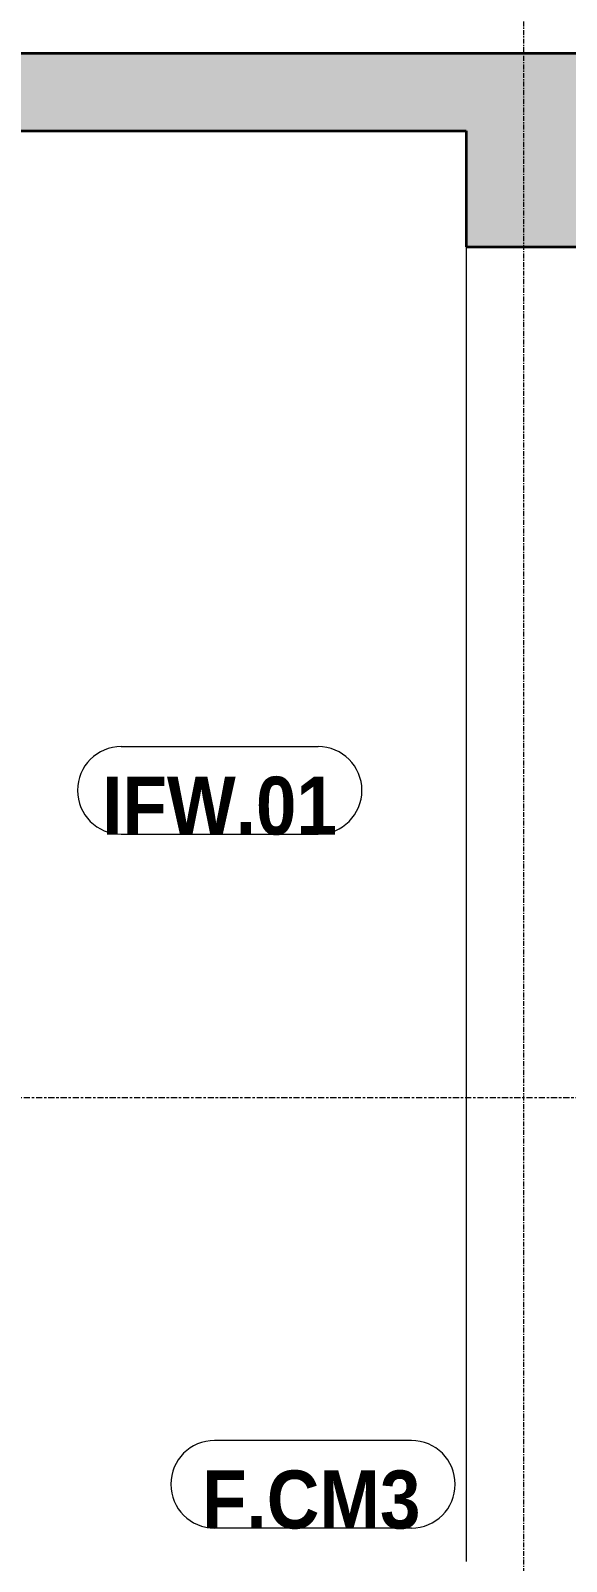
# Model space of a CAD drawing. Header units: millimetres. Extents: x 68650 to 268645, y -2410 to 17645.
# Drawn here: x 223240 to 224628, y 1000 to 4959 of the extents above; entities that cross this region are included whole.
import ezdxf

# ---------------------------------------------------------------- set-up
doc = ezdxf.new("R2010")
doc.units = ezdxf.units.MM
doc.linetypes.add('Centre', pattern=[31.75, 6.35, -4.7625, 15.875, -4.7625])
doc.linetypes.add('Grid Line', pattern=[22.225, 12.7, -3.175, 3.175, -3.175])
for name, color, linetype, lineweight in [('A-ANNO-NOTE', 131, 'Continuous', 9), ('A-DETL-GENF-3', 9, 'Continuous', 18), ('A-DETL-MEDM', 33, 'Continuous', 35), ('A-FLOR-LEVL-2', 51, 'Centre', 9), ('S-COLS', 52, 'Continuous', 18), ('S-GRID-1', 1, 'Grid Line', 9)]:
    doc.layers.add(name, color=color, linetype=linetype, lineweight=lineweight)
doc.styles.add('Arial_B', font='arialbd.ttf', dxfattribs={"width": 0.9, "height": 150})

# ---------------------------------------------------------------- blocks, each defined once
blk = doc.blocks.new('NCV_GHI CHU VAT LIEU HOAN THIEN - NCV_GHI CHU VAT LIEU HOAN THIEN-2360914-TKCS_NHÀ MÁY PHÁT ĐIỆN - MẶT CẮT 1')
at = {"layer": 'A-ANNO-NOTE'}
for p, q in [((75259.7, 3107.4), (75769.8, 3107.4)), ((75259.7, 2881), (75769.8, 2881))]:
    blk.add_line(p, q, dxfattribs=at)
for centre, start, end in [((75259.7, 2994.2), 90, 270), ((75769.8, 2994.2), 270, 90)]:
    blk.add_arc(centre, 113.2, start, end, dxfattribs=at)
blk = doc.blocks.new('NCV_GHI CHU VAT LIEU HOAN THIEN - NCV_GHI CHU VAT LIEU HOAN THIEN-2361198-TKCS_NHÀ MÁY PHÁT ĐIỆN - MẶT CẮT 1')
at = {"layer": 'A-ANNO-NOTE'}
for p, q in [((82819.9, 4170.4), (82309.8, 4170.4)), ((82819.9, 3943.9), (82309.8, 3943.9))]:
    blk.add_line(p, q, dxfattribs=at)
for centre, start, end in [((82309.8, 4057.1), 90, 270), ((82819.9, 4057.1), 270, 90)]:
    blk.add_arc(centre, 113.2, start, end, dxfattribs=at)

msp = doc.modelspace()

# ---------------------------------------------------------------- hatches: boundary and pattern name
at = {"layer": 'A-DETL-GENF-3'}
h = msp.add_hatch(dxfattribs=at)
h.set_pattern_fill('FP_78', color=256, style=0, pattern_type=2)
h.set_pattern_definition([(50, (223716.03, 2375), (546.553, -47.817), [57.15, -628.65]), (355, (223716, 2375), (-105.728, 573.17), [45.72, -502.92]), (100.451, (223761.57, 2371), (440.828, 525.35), [48.57, -534.27]), (46.184, (223716, 2527.4), (813.237, -126.13), [85.725, -942.975]), (96.636, (223783.8, 2516.9), (712.207, 742.283), [72.855, -801.405]), (351.184, (223716, 2527.4), (712.215, 742.276), [68.58, -754.38]), (21, (223792.23, 2489.3), (454.843, -306.796), [57.15, -628.65]), (326, (223792.2, 2489.3), (185.406, 552.564), [45.72, -502.92]), (71.451, (223830.13, 2463.73), (640.251, 245.764), [48.57, -534.27]), (37.5, (223716.03, 2375), (9.2664, 253.665), [5.029, -491.795, 5.029, -505.511, -504.825]), (37.5, (223716.03, 2375), (9.2664, 253.665), [-1007.364, 5.029, -499.796]), (7.5, (223716.03, 2375), (200.4594, 300.5414), [5.029, -286.055, 5.029, -480.365, -192.405]), (7.5, (223716.03, 2375), (200.4594, 300.5414), [-776.478, 5.029, -187.376]), (327.5, (223546.1, 2375), (406.7728, -17.1864), [5.029, -185.471, 5.029, -589.331, -788.67]), (327.5, (223546.1, 2375), (406.7728, -17.1864), [-784.86, 5.029, -783.641]), (317.5, (223469.9, 2375), (444.388, 76.28), [5.029, -242.621, 5.029, -389.687, -560.07]), (317.5, (223469.9, 2375), (444.388, 76.28), [-642.366, 5.029, -555.041]), (45, (223716.03, 2375), (-188.5854, 188.5854), []), (45, (223716.03, 2660.75), (-188.5854, 188.5854), [])])
h.paths.add_polyline_path([(237367.5, 430), (237667.5, 430), (237667.5, 930), (219667.5, 930), (219667.5, 430), (219967.5, 430), (219967.5, 730), (224367.5, 730), (224367.5, 430), (224667.5, 430), (224667.5, 730), (229795.6, 730), (229795.6, 430), (230095.6, 430), (230095.6, 730), (233545.6, 730), (233545.6, 430), (233845.6, 430), (233845.6, 730), (237367.5, 730), (237367.5, 658.9)])
h.paths.add_polyline_path([(237667.5, 4400), (237667.5, 4900), (219667.5, 4900), (219667.5, 4400), (219967.5, 4400), (219967.5, 4700), (224367.5, 4700), (224367.5, 4400), (224667.5, 4400), (224667.5, 4700), (229795.6, 4700), (229795.6, 4400), (230095.6, 4400), (230095.6, 4700), (233545.6, 4700), (233545.6, 4400), (233845.6, 4400), (233845.6, 4700), (237367.5, 4700), (237367.5, 4400)])

# ---------------------------------------------------------------- linework, layer by layer
at = {"layer": 'A-DETL-MEDM'}
for p, q in [((237667.5, 4900), (219667.5, 4900)), ((219967.5, 4700), (224367.5, 4700)), ((224367.5, 4700), (224367.5, 4400)), ((224367.5, 4400), (224667.5, 4400))]:
    msp.add_line(p, q, dxfattribs=at)
at = {"layer": 'A-FLOR-LEVL-2'}
msp.add_line((217496.2, 2200), (240354.9, 2200), dxfattribs=at)
at = {"layer": 'S-COLS'}
msp.add_line((224367.5, 4400), (224367.5, 1000), dxfattribs=at)
at = {"layer": 'S-GRID-1'}
msp.add_line((224517.5, 169.6), (224517.5, 5836.5), dxfattribs=at)

# ---------------------------------------------------------------- block references
at = {"layer": 'A-ANNO-NOTE'}
for name, p in [('NCV_GHI CHU VAT LIEU HOAN THIEN - NCV_GHI CHU VAT LIEU HOAN THIEN-2360914-TKCS_NHÀ MÁY PHÁT ĐIỆN - MẶT CẮT 1', (148214.9, 0)), ('NCV_GHI CHU VAT LIEU HOAN THIEN - NCV_GHI CHU VAT LIEU HOAN THIEN-2361198-TKCS_NHÀ MÁY PHÁT ĐIỆN - MẶT CẮT 1', (141406.4, -2857.6))]:
    msp.add_blockref(name, p, dxfattribs=at)

# ---------------------------------------------------------------- texts
at = {"layer": 'A-ANNO-NOTE', "char_height": 150, "attachment_point": 5, "line_spacing_factor": 0.936439, "style": 'Arial_B'}
for s, insert, width in [('\\pt3.375,6.75,10.125,13.5,16.875,20.25,23.625,27,30.375,33.75,37.125,40.5,43.875,47.25,50.625,54,57.375,60.75,64.125,67.5,70.875,74.25,77.625,81,84.375,87.75,91.125,94.5,97.875,101.25,104.625,108;IFW.01', (223729.4, 2953.6), 616.275), ('\\pt3.375,6.75,10.125,13.5,16.875,20.25,23.625,27,30.375,33.75,37.125,40.5,43.875,47.25,50.625,54,57.375,60.75,64.125,67.5,70.875,74.25,77.625,81,84.375,87.75,91.125,94.5,97.875,101.25,104.625,108;F.CM3', (223966.8, 1158.9), 585.225)]:
    msp.add_mtext(s, dxfattribs=dict(at, insert=insert, width=width))

doc.saveas('drawing.dxf')
